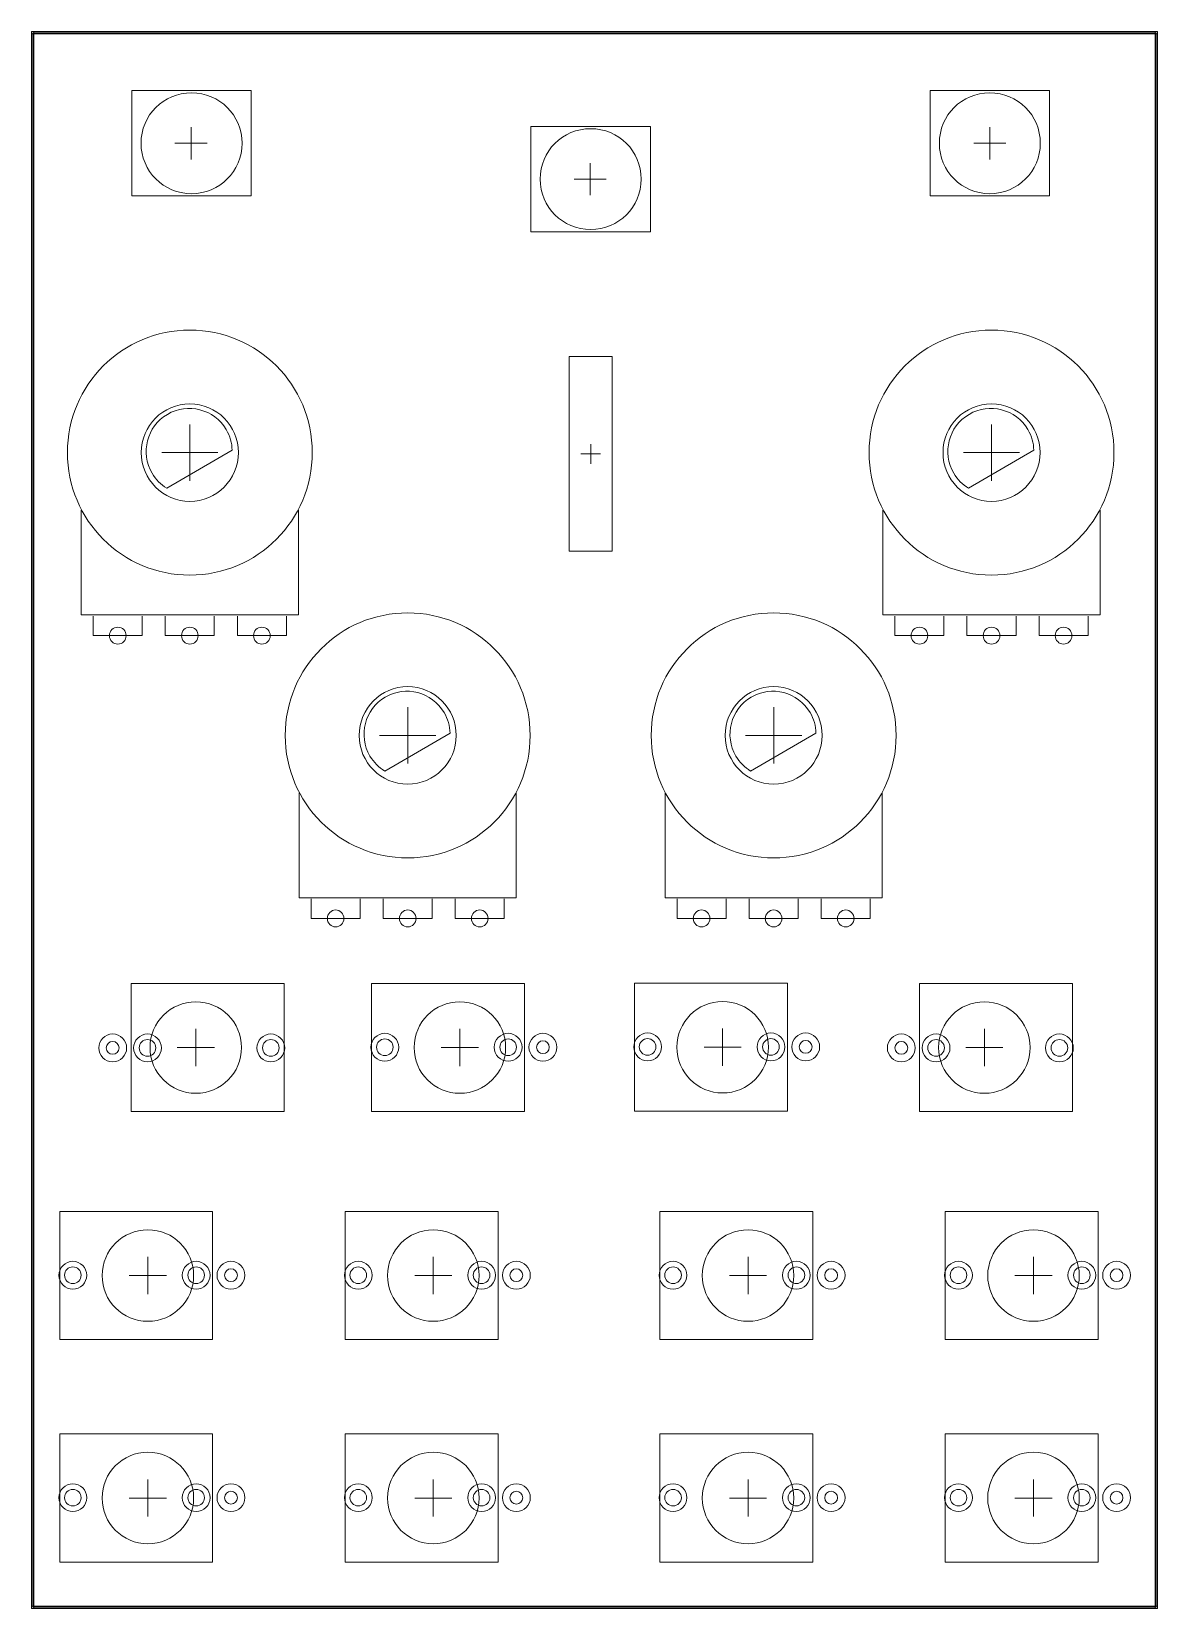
# Model space of a CAD drawing. Header units: inches. Extents: x 4.1 to 7.18, y 1.98 to 6.29.
import ezdxf

# ---------------------------------------------------------------- set-up
doc = ezdxf.new("R2010")
doc.units = ezdxf.units.IN
doc.header["$MEASUREMENT"] = 0
doc.layers.add('mount', color=7, linetype='Continuous', lineweight=0)

# ---------------------------------------------------------------- blocks, each defined once
blk = doc.blocks.new('Block_0')
at = {"layer": 'mount', "color": 7, "lineweight": 0}
blk.add_line((7.178, 6.2839), (4.108, 6.2839), dxfattribs=at)
blk.add_lwpolyline([(7.1813, 6.2805), (4.1047, 6.2805), (4.1047, 6.2872), (7.1813, 6.2872)], close=True, dxfattribs=at)
blk = doc.blocks.new('Block_1')
at = {"layer": 'mount', "color": 7, "lineweight": 0}
blk.add_line((7.178, 1.9839), (4.108, 1.9839), dxfattribs=at)
blk.add_lwpolyline([(7.1813, 1.9805), (4.1047, 1.9805), (4.1047, 1.9872), (7.1813, 1.9872)], close=True, dxfattribs=at)
blk = doc.blocks.new('Block_2')
at = {"layer": 'mount', "color": 7, "lineweight": 0}
blk.add_line((7.178, 1.9839), (7.178, 6.2839), dxfattribs=at)
blk.add_lwpolyline([(7.1813, 1.9805), (7.1747, 1.9805), (7.1747, 6.2872), (7.1813, 6.2872)], close=True, dxfattribs=at)
blk = doc.blocks.new('Block_3')
at = {"layer": 'mount', "color": 7, "lineweight": 0}
blk.add_line((4.108, 1.9839), (4.108, 6.2839), dxfattribs=at)
blk.add_lwpolyline([(4.1113, 1.9805), (4.1047, 1.9805), (4.1047, 6.2872), (4.1113, 6.2872)], close=True, dxfattribs=at)

msp = doc.modelspace()

# ---------------------------------------------------------------- linework, layer by layer
at = {"layer": 'mount', "color": 7, "lineweight": 0}
for p, q in [((4.5406, 6.0261), (4.5406, 5.9381)), ((6.7232, 6.0261), (6.7232, 5.9381)), ((4.4966, 5.9821), (4.5846, 5.9821)), ((6.6792, 5.9821), (6.7672, 5.9821)), ((5.6312, 5.9281), (5.6312, 5.8401)), ((5.5872, 5.8841), (5.6752, 5.8841)), ((4.5373, 5.0604), (4.5373, 5.214)), ((6.7278, 5.0604), (6.7278, 5.214)), ((4.4605, 5.1372), (4.6141, 5.1372)), ((5.6061, 5.1335), (5.6591, 5.1335)), ((5.6326, 5.107), (5.6326, 5.16)), ((6.651, 5.1372), (6.8046, 5.1372)), ((5.1326, 4.2881), (5.1326, 4.4417)), ((6.1326, 4.2881), (6.1326, 4.4417)), ((5.0557, 4.3649), (5.2094, 4.3649)), ((6.0557, 4.3649), (6.2094, 4.3649)), ((4.5536, 3.4616), (4.5536, 3.5632)), ((5.2751, 3.5632), (5.2751, 3.4616)), ((5.9932, 3.5641), (5.9932, 3.4625)), ((6.7083, 3.4616), (6.7083, 3.5632)), ((4.6043, 3.5124), (4.5028, 3.5124)), ((5.2243, 3.5124), (5.3258, 3.5124)), ((5.9424, 3.5133), (6.0439, 3.5133)), ((6.7591, 3.5124), (6.6576, 3.5124)), ((4.4226, 2.9405), (4.4226, 2.8389)), ((5.2026, 2.9405), (5.2026, 2.8389)), ((6.0626, 2.9405), (6.0626, 2.8389)), ((6.8426, 2.9405), (6.8426, 2.8389)), ((4.3718, 2.8897), (4.4733, 2.8897)), ((5.1518, 2.8897), (5.2533, 2.8897)), ((6.0118, 2.8897), (6.1133, 2.8897)), ((6.7918, 2.8897), (6.8933, 2.8897)), ((4.4226, 2.333), (4.4226, 2.2314)), ((5.2026, 2.333), (5.2026, 2.2314)), ((6.0626, 2.333), (6.0626, 2.2314)), ((6.8426, 2.333), (6.8426, 2.2314)), ((4.3718, 2.2822), (4.4733, 2.2822)), ((5.1518, 2.2822), (5.2533, 2.2822)), ((6.0118, 2.2822), (6.1133, 2.2822)), ((6.7918, 2.2822), (6.8933, 2.2822))]:
    msp.add_line(p, q, dxfattribs=at)
for points in [[(4.3786, 6.1261), (4.7053, 6.1261), (4.7053, 5.8382), (4.3786, 5.8382)], [(6.5599, 6.1261), (6.8865, 6.1261), (6.8865, 5.8382), (6.5599, 5.8382)], [(5.4692, 6.0281), (5.7959, 6.0281), (5.7959, 5.7402), (5.4692, 5.7402)], [(5.5735, 5.3993), (5.5735, 4.8678), (5.6916, 4.8678), (5.6916, 5.3993)], [(4.3766, 3.3374), (4.3766, 3.6874), (4.7946, 3.6874), (4.7946, 3.3374)], [(5.4521, 3.6874), (5.4521, 3.3374), (5.0341, 3.3374), (5.0341, 3.6874)], [(6.1702, 3.6883), (6.1702, 3.3383), (5.7522, 3.3383), (5.7522, 3.6883)], [(6.5313, 3.3374), (6.5313, 3.6874), (6.9493, 3.6874), (6.9493, 3.3374)], [(4.5996, 3.0647), (4.5996, 2.7147), (4.1816, 2.7147), (4.1816, 3.0647)], [(5.3796, 3.0647), (5.3796, 2.7147), (4.9616, 2.7147), (4.9616, 3.0647)], [(6.2396, 3.0647), (6.2396, 2.7147), (5.8216, 2.7147), (5.8216, 3.0647)], [(7.0196, 3.0647), (7.0196, 2.7147), (6.6016, 2.7147), (6.6016, 3.0647)], [(4.5996, 2.4572), (4.5996, 2.1072), (4.1816, 2.1072), (4.1816, 2.4572)], [(5.3796, 2.4572), (5.3796, 2.1072), (4.9616, 2.1072), (4.9616, 2.4572)], [(6.2396, 2.4572), (6.2396, 2.1072), (5.8216, 2.1072), (5.8216, 2.4572)], [(7.0196, 2.4572), (7.0196, 2.1072), (6.6016, 2.1072), (6.6016, 2.4572)]]:
    msp.add_lwpolyline(points, close=True, dxfattribs=at)
for points in [[(4.5406, 5.6578)], [(6.7312, 5.6578)], [(4.2407, 4.9803), (4.2407, 4.6941), (4.8339, 4.6941), (4.8339, 4.9803)], [(6.4313, 4.9803), (6.4313, 4.6941), (7.0244, 4.6941), (7.0244, 4.9803)], [(5.1359, 4.8855)], [(6.1359, 4.8855)], [(4.2735, 4.6905), (4.2735, 4.6377), (4.4074, 4.6377), (4.4074, 4.6905)], [(4.4703, 4.6905), (4.4703, 4.6377), (4.6042, 4.6377), (4.6042, 4.6905)], [(4.6672, 4.6905), (4.6672, 4.6377), (4.8011, 4.6377), (4.8011, 4.6905)], [(6.464, 4.6905), (6.464, 4.6377), (6.5979, 4.6377), (6.5979, 4.6905)], [(6.6608, 4.6905), (6.6608, 4.6377), (6.7948, 4.6377), (6.7948, 4.6905)], [(6.8577, 4.6905), (6.8577, 4.6377), (6.9917, 4.6377), (6.9917, 4.6905)], [(4.836, 4.208), (4.836, 3.9217), (5.4292, 3.9217), (5.4292, 4.208)], [(5.836, 4.208), (5.836, 3.9217), (6.4292, 3.9217), (6.4292, 4.208)], [(4.8688, 3.9182), (4.8688, 3.8653), (5.0027, 3.8653), (5.0027, 3.9182)], [(5.0656, 3.9182), (5.0656, 3.8653), (5.1995, 3.8653), (5.1995, 3.9182)], [(5.2624, 3.9182), (5.2624, 3.8653), (5.3964, 3.8653), (5.3964, 3.9182)], [(5.8688, 3.9182), (5.8688, 3.8653), (6.0027, 3.8653), (6.0027, 3.9182)], [(6.0656, 3.9182), (6.0656, 3.8653), (6.1995, 3.8653), (6.1995, 3.9182)], [(6.2624, 3.9182), (6.2624, 3.8653), (6.3964, 3.8653), (6.3964, 3.9182)]]:
    msp.add_lwpolyline(points, dxfattribs=at)
for centre in [(4.5536, 3.5124), (5.2751, 3.5124), (5.9932, 3.5133), (6.7083, 3.5124), (4.4226, 2.8897), (5.2026, 2.8897), (6.0626, 2.8897), (6.8426, 2.8897), (4.4226, 2.2822), (5.2026, 2.2822), (6.0626, 2.2822), (6.8426, 2.2822)]:
    msp.add_circle(centre, 0.125, dxfattribs=at)
for points, knots in [([(4.404, 5.9821), (4.404, 6.0587), (4.4653, 6.1199), (4.5419, 6.1199), (4.6186, 6.1199), (4.6799, 6.0587), (4.6799, 5.9821), (4.6799, 5.9056), (4.6186, 5.8444), (4.5419, 5.8444), (4.4653, 5.8444), (4.404, 5.9056), (4.404, 5.9821), (4.404, 5.9821), (4.404, 5.9821), (4.404, 5.9821)], [0, 0, 0, 0, 1, 1, 1, 2, 2, 2, 3, 3, 3, 4, 4, 4, 5, 5, 5, 5]), ([(6.5853, 5.9821), (6.5853, 6.0587), (6.6466, 6.1199), (6.7232, 6.1199), (6.7998, 6.1199), (6.8611, 6.0587), (6.8611, 5.9821), (6.8611, 5.9056), (6.7998, 5.8444), (6.7232, 5.8444), (6.6466, 5.8444), (6.5853, 5.9056), (6.5853, 5.9821), (6.5853, 5.9821), (6.5853, 5.9821), (6.5853, 5.9821)], [0, 0, 0, 0, 1, 1, 1, 2, 2, 2, 3, 3, 3, 4, 4, 4, 5, 5, 5, 5]), ([(5.4946, 5.8841), (5.4946, 5.9607), (5.5559, 6.0219), (5.6326, 6.0219), (5.7092, 6.0219), (5.7705, 5.9607), (5.7705, 5.8841), (5.7705, 5.8076), (5.7092, 5.7464), (5.6326, 5.7464), (5.5559, 5.7464), (5.4946, 5.8076), (5.4946, 5.8841), (5.4946, 5.8841), (5.4946, 5.8841), (5.4946, 5.8841)], [0, 0, 0, 0, 1, 1, 1, 2, 2, 2, 3, 3, 3, 4, 4, 4, 5, 5, 5, 5]), ([(4.2027, 5.1372), (4.2027, 4.9524), (4.3525, 4.8026), (4.5373, 4.8026), (4.7221, 4.8026), (4.8719, 4.9524), (4.8719, 5.1372), (4.8719, 5.3221), (4.7221, 5.4719), (4.5373, 5.4719), (4.3525, 5.4719), (4.2027, 5.3221), (4.2027, 5.1372)], [0, 0, 0, 0, 1, 1, 1, 2, 2, 2, 3, 3, 3, 4, 4, 4, 4]), ([(6.3932, 5.1372), (6.3932, 4.9524), (6.543, 4.8026), (6.7278, 4.8026), (6.9126, 4.8026), (7.0625, 4.9524), (7.0625, 5.1372), (7.0625, 5.3221), (6.9126, 5.4719), (6.7278, 5.4719), (6.543, 5.4719), (6.3932, 5.3221), (6.3932, 5.1372)], [0, 0, 0, 0, 1, 1, 1, 2, 2, 2, 3, 3, 3, 4, 4, 4, 4]), ([(4.6529, 5.1438), (4.6523, 5.163), (4.6471, 5.1823), (4.6367, 5.2), (4.6038, 5.2559), (4.5317, 5.2746), (4.4758, 5.2417), (4.4199, 5.2087), (4.4013, 5.1367), (4.4342, 5.0808), (4.4444, 5.0634), (4.4583, 5.0497), (4.4744, 5.0399), (4.4744, 5.0399), (4.6529, 5.1438), (4.6529, 5.1438)], [0, 0, 0, 0, 1, 1, 1, 2, 2, 2, 3, 3, 3, 4, 4, 4, 5, 5, 5, 5]), ([(4.6698, 5.1372), (4.6698, 5.0636), (4.6105, 5.004), (4.5373, 5.004), (4.4641, 5.004), (4.4047, 5.0636), (4.4047, 5.1372), (4.4047, 5.2108), (4.4641, 5.2704), (4.5373, 5.2704), (4.6105, 5.2704), (4.6698, 5.2108), (4.6698, 5.1372)], [0, 0, 0, 0, 1, 1, 1, 2, 2, 2, 3, 3, 3, 4, 4, 4, 4]), ([(6.8434, 5.1438), (6.8429, 5.163), (6.8377, 5.1823), (6.8272, 5.2), (6.7943, 5.2559), (6.7223, 5.2746), (6.6664, 5.2417), (6.6104, 5.2087), (6.5918, 5.1367), (6.6247, 5.0808), (6.6349, 5.0634), (6.6489, 5.0497), (6.665, 5.0399), (6.665, 5.0399), (6.8434, 5.1438), (6.8434, 5.1438)], [0, 0, 0, 0, 1, 1, 1, 2, 2, 2, 3, 3, 3, 4, 4, 4, 5, 5, 5, 5]), ([(6.8604, 5.1372), (6.8604, 5.0636), (6.801, 5.004), (6.7278, 5.004), (6.6547, 5.004), (6.5953, 5.0636), (6.5953, 5.1372), (6.5953, 5.2108), (6.6547, 5.2704), (6.7278, 5.2704), (6.801, 5.2704), (6.8604, 5.2108), (6.8604, 5.1372)], [0, 0, 0, 0, 1, 1, 1, 2, 2, 2, 3, 3, 3, 4, 4, 4, 4]), ([(4.798, 4.3649), (4.798, 4.18), (4.9477, 4.0302), (5.1326, 4.0302), (5.3174, 4.0302), (5.4672, 4.18), (5.4672, 4.3649), (5.4672, 4.5497), (5.3174, 4.6996), (5.1326, 4.6996), (4.9477, 4.6996), (4.798, 4.5497), (4.798, 4.3649)], [0, 0, 0, 0, 1, 1, 1, 2, 2, 2, 3, 3, 3, 4, 4, 4, 4]), ([(5.798, 4.3649), (5.798, 4.18), (5.9477, 4.0302), (6.1326, 4.0302), (6.3174, 4.0302), (6.4672, 4.18), (6.4672, 4.3649), (6.4672, 4.5497), (6.3174, 4.6996), (6.1326, 4.6996), (5.9477, 4.6996), (5.798, 4.5497), (5.798, 4.3649)], [0, 0, 0, 0, 1, 1, 1, 2, 2, 2, 3, 3, 3, 4, 4, 4, 4]), ([(4.3632, 4.6373), (4.3632, 4.6245), (4.353, 4.6142), (4.3404, 4.6142), (4.3279, 4.6142), (4.3177, 4.6245), (4.3177, 4.6373), (4.3177, 4.6501), (4.3279, 4.6605), (4.3404, 4.6605), (4.353, 4.6605), (4.3632, 4.6501), (4.3632, 4.6373)], [0, 0, 0, 0, 1, 1, 1, 2, 2, 2, 3, 3, 3, 4, 4, 4, 4]), ([(4.56, 4.6373), (4.56, 4.6245), (4.5498, 4.6142), (4.5373, 4.6142), (4.5248, 4.6142), (4.5146, 4.6245), (4.5146, 4.6373), (4.5146, 4.6501), (4.5248, 4.6605), (4.5373, 4.6605), (4.5498, 4.6605), (4.56, 4.6501), (4.56, 4.6373)], [0, 0, 0, 0, 1, 1, 1, 2, 2, 2, 3, 3, 3, 4, 4, 4, 4]), ([(4.7568, 4.6373), (4.7568, 4.6245), (4.7467, 4.6142), (4.7341, 4.6142), (4.7216, 4.6142), (4.7114, 4.6245), (4.7114, 4.6373), (4.7114, 4.6501), (4.7216, 4.6605), (4.7341, 4.6605), (4.7467, 4.6605), (4.7568, 4.6501), (4.7568, 4.6373)], [0, 0, 0, 0, 1, 1, 1, 2, 2, 2, 3, 3, 3, 4, 4, 4, 4]), ([(6.5537, 4.6373), (6.5537, 4.6245), (6.5435, 4.6142), (6.531, 4.6142), (6.5184, 4.6142), (6.5083, 4.6245), (6.5083, 4.6373), (6.5083, 4.6501), (6.5184, 4.6605), (6.531, 4.6605), (6.5435, 4.6605), (6.5537, 4.6501), (6.5537, 4.6373)], [0, 0, 0, 0, 1, 1, 1, 2, 2, 2, 3, 3, 3, 4, 4, 4, 4]), ([(6.7506, 4.6373), (6.7506, 4.6245), (6.7404, 4.6142), (6.7278, 4.6142), (6.7153, 4.6142), (6.7051, 4.6245), (6.7051, 4.6373), (6.7051, 4.6501), (6.7153, 4.6605), (6.7278, 4.6605), (6.7404, 4.6605), (6.7506, 4.6501), (6.7506, 4.6373)], [0, 0, 0, 0, 1, 1, 1, 2, 2, 2, 3, 3, 3, 4, 4, 4, 4]), ([(6.9474, 4.6373), (6.9474, 4.6245), (6.9372, 4.6142), (6.9247, 4.6142), (6.9121, 4.6142), (6.902, 4.6245), (6.902, 4.6373), (6.902, 4.6501), (6.9121, 4.6605), (6.9247, 4.6605), (6.9372, 4.6605), (6.9474, 4.6501), (6.9474, 4.6373)], [0, 0, 0, 0, 1, 1, 1, 2, 2, 2, 3, 3, 3, 4, 4, 4, 4]), ([(5.2482, 4.3714), (5.2476, 4.3906), (5.2424, 4.4099), (5.232, 4.4277), (5.199, 4.4836), (5.127, 4.5022), (5.0711, 4.4693), (5.0152, 4.4364), (4.9965, 4.3644), (5.0295, 4.3085), (5.0396, 4.2911), (5.0536, 4.2773), (5.0697, 4.2676), (5.0697, 4.2676), (5.2482, 4.3714), (5.2482, 4.3714)], [0, 0, 0, 0, 1, 1, 1, 2, 2, 2, 3, 3, 3, 4, 4, 4, 5, 5, 5, 5]), ([(5.2651, 4.3649), (5.2651, 4.2913), (5.2057, 4.2317), (5.1326, 4.2317), (5.0594, 4.2317), (5, 4.2913), (5, 4.3649), (5, 4.4384), (5.0594, 4.4981), (5.1326, 4.4981), (5.2057, 4.4981), (5.2651, 4.4384), (5.2651, 4.3649)], [0, 0, 0, 0, 1, 1, 1, 2, 2, 2, 3, 3, 3, 4, 4, 4, 4]), ([(6.2482, 4.3714), (6.2476, 4.3906), (6.2424, 4.4099), (6.232, 4.4277), (6.199, 4.4836), (6.127, 4.5022), (6.0711, 4.4693), (6.0152, 4.4364), (5.9965, 4.3644), (6.0295, 4.3085), (6.0396, 4.2911), (6.0536, 4.2773), (6.0697, 4.2676), (6.0697, 4.2676), (6.2482, 4.3714), (6.2482, 4.3714)], [0, 0, 0, 0, 1, 1, 1, 2, 2, 2, 3, 3, 3, 4, 4, 4, 5, 5, 5, 5]), ([(6.2651, 4.3649), (6.2651, 4.2913), (6.2057, 4.2317), (6.1326, 4.2317), (6.0594, 4.2317), (6, 4.2913), (6, 4.3649), (6, 4.4384), (6.0594, 4.4981), (6.1326, 4.4981), (6.2057, 4.4981), (6.2651, 4.4384), (6.2651, 4.3649)], [0, 0, 0, 0, 1, 1, 1, 2, 2, 2, 3, 3, 3, 4, 4, 4, 4]), ([(4.9584, 3.865), (4.9584, 3.8522), (4.9483, 3.8418), (4.9357, 3.8418), (4.9232, 3.8418), (4.913, 3.8522), (4.913, 3.865), (4.913, 3.8778), (4.9232, 3.8882), (4.9357, 3.8882), (4.9483, 3.8882), (4.9584, 3.8778), (4.9584, 3.865)], [0, 0, 0, 0, 1, 1, 1, 2, 2, 2, 3, 3, 3, 4, 4, 4, 4]), ([(5.1553, 3.865), (5.1553, 3.8522), (5.1451, 3.8418), (5.1326, 3.8418), (5.12, 3.8418), (5.1098, 3.8522), (5.1098, 3.865), (5.1098, 3.8778), (5.12, 3.8882), (5.1326, 3.8882), (5.1451, 3.8882), (5.1553, 3.8778), (5.1553, 3.865)], [0, 0, 0, 0, 1, 1, 1, 2, 2, 2, 3, 3, 3, 4, 4, 4, 4]), ([(5.3521, 3.865), (5.3521, 3.8522), (5.3419, 3.8418), (5.3294, 3.8418), (5.3168, 3.8418), (5.3067, 3.8522), (5.3067, 3.865), (5.3067, 3.8778), (5.3168, 3.8882), (5.3294, 3.8882), (5.3419, 3.8882), (5.3521, 3.8778), (5.3521, 3.865)], [0, 0, 0, 0, 1, 1, 1, 2, 2, 2, 3, 3, 3, 4, 4, 4, 4]), ([(5.9584, 3.865), (5.9584, 3.8522), (5.9483, 3.8418), (5.9357, 3.8418), (5.9232, 3.8418), (5.913, 3.8522), (5.913, 3.865), (5.913, 3.8778), (5.9232, 3.8882), (5.9357, 3.8882), (5.9483, 3.8882), (5.9584, 3.8778), (5.9584, 3.865)], [0, 0, 0, 0, 1, 1, 1, 2, 2, 2, 3, 3, 3, 4, 4, 4, 4]), ([(6.1553, 3.865), (6.1553, 3.8522), (6.1451, 3.8418), (6.1326, 3.8418), (6.12, 3.8418), (6.1098, 3.8522), (6.1098, 3.865), (6.1098, 3.8778), (6.12, 3.8882), (6.1326, 3.8882), (6.1451, 3.8882), (6.1553, 3.8778), (6.1553, 3.865)], [0, 0, 0, 0, 1, 1, 1, 2, 2, 2, 3, 3, 3, 4, 4, 4, 4]), ([(6.3521, 3.865), (6.3521, 3.8522), (6.3419, 3.8418), (6.3294, 3.8418), (6.3168, 3.8418), (6.3067, 3.8522), (6.3067, 3.865), (6.3067, 3.8778), (6.3168, 3.8882), (6.3294, 3.8882), (6.3419, 3.8882), (6.3521, 3.8778), (6.3521, 3.865)], [0, 0, 0, 0, 1, 1, 1, 2, 2, 2, 3, 3, 3, 4, 4, 4, 4]), ([(4.3266, 3.5495), (4.3056, 3.5495), (4.2886, 3.5325), (4.2886, 3.5115), (4.2886, 3.4905), (4.3056, 3.4735), (4.3266, 3.4735), (4.3475, 3.4735), (4.3646, 3.4905), (4.3646, 3.5115), (4.3646, 3.5325), (4.3475, 3.5495), (4.3266, 3.5495), (4.3266, 3.5495), (4.3266, 3.5495), (4.3266, 3.5495)], [0, 0, 0, 0, 1, 1, 1, 2, 2, 2, 3, 3, 3, 4, 4, 4, 5, 5, 5, 5]), ([(4.4216, 3.5495), (4.4006, 3.5495), (4.3836, 3.5325), (4.3836, 3.5115), (4.3836, 3.4905), (4.4006, 3.4735), (4.4216, 3.4735), (4.4425, 3.4735), (4.4596, 3.4905), (4.4596, 3.5115), (4.4596, 3.5325), (4.4425, 3.5495), (4.4216, 3.5495), (4.4216, 3.5495), (4.4216, 3.5495), (4.4216, 3.5495)], [0, 0, 0, 0, 1, 1, 1, 2, 2, 2, 3, 3, 3, 4, 4, 4, 5, 5, 5, 5]), ([(4.4216, 3.5342), (4.4341, 3.5342), (4.4443, 3.524), (4.4443, 3.5115), (4.4443, 3.499), (4.4341, 3.4888), (4.4216, 3.4888), (4.409, 3.4888), (4.3989, 3.499), (4.3989, 3.5115), (4.3989, 3.524), (4.409, 3.5342), (4.4216, 3.5342)], [0, 0, 0, 0, 1, 1, 1, 2, 2, 2, 3, 3, 3, 4, 4, 4, 4]), ([(4.7586, 3.5495), (4.7376, 3.5495), (4.7206, 3.5325), (4.7206, 3.5115), (4.7206, 3.4905), (4.7376, 3.4735), (4.7586, 3.4735), (4.7795, 3.4735), (4.7966, 3.4905), (4.7966, 3.5115), (4.7966, 3.5325), (4.7795, 3.5495), (4.7586, 3.5495), (4.7586, 3.5495), (4.7586, 3.5495), (4.7586, 3.5495)], [0, 0, 0, 0, 1, 1, 1, 2, 2, 2, 3, 3, 3, 4, 4, 4, 5, 5, 5, 5]), ([(4.7586, 3.5342), (4.7711, 3.5342), (4.7813, 3.524), (4.7813, 3.5115), (4.7813, 3.499), (4.7711, 3.4888), (4.7586, 3.4888), (4.746, 3.4888), (4.7359, 3.499), (4.7359, 3.5115), (4.7359, 3.524), (4.746, 3.5342), (4.7586, 3.5342)], [0, 0, 0, 0, 1, 1, 1, 2, 2, 2, 3, 3, 3, 4, 4, 4, 4]), ([(5.0701, 3.4753), (5.091, 3.4753), (5.1081, 3.4923), (5.1081, 3.5133), (5.1081, 3.5343), (5.091, 3.5513), (5.0701, 3.5513), (5.0491, 3.5513), (5.0321, 3.5343), (5.0321, 3.5133), (5.0321, 3.4923), (5.0491, 3.4753), (5.0701, 3.4753), (5.0701, 3.4753), (5.0701, 3.4753), (5.0701, 3.4753)], [0, 0, 0, 0, 1, 1, 1, 2, 2, 2, 3, 3, 3, 4, 4, 4, 5, 5, 5, 5]), ([(5.0701, 3.4906), (5.0575, 3.4906), (5.0474, 3.5008), (5.0474, 3.5133), (5.0474, 3.5258), (5.0575, 3.536), (5.0701, 3.536), (5.0826, 3.536), (5.0928, 3.5258), (5.0928, 3.5133), (5.0928, 3.5008), (5.0826, 3.4906), (5.0701, 3.4906)], [0, 0, 0, 0, 1, 1, 1, 2, 2, 2, 3, 3, 3, 4, 4, 4, 4]), ([(5.4071, 3.4753), (5.428, 3.4753), (5.4451, 3.4923), (5.4451, 3.5133), (5.4451, 3.5343), (5.428, 3.5513), (5.4071, 3.5513), (5.3861, 3.5513), (5.369, 3.5343), (5.369, 3.5133), (5.369, 3.4923), (5.3861, 3.4753), (5.4071, 3.4753), (5.4071, 3.4753), (5.4071, 3.4753), (5.4071, 3.4753)], [0, 0, 0, 0, 1, 1, 1, 2, 2, 2, 3, 3, 3, 4, 4, 4, 5, 5, 5, 5]), ([(5.4071, 3.4906), (5.3945, 3.4906), (5.3844, 3.5008), (5.3844, 3.5133), (5.3844, 3.5258), (5.3945, 3.536), (5.4071, 3.536), (5.4196, 3.536), (5.4297, 3.5258), (5.4297, 3.5133), (5.4297, 3.5008), (5.4196, 3.4906), (5.4071, 3.4906)], [0, 0, 0, 0, 1, 1, 1, 2, 2, 2, 3, 3, 3, 4, 4, 4, 4]), ([(5.5021, 3.4753), (5.523, 3.4753), (5.5401, 3.4923), (5.5401, 3.5133), (5.5401, 3.5343), (5.523, 3.5513), (5.5021, 3.5513), (5.4811, 3.5513), (5.464, 3.5343), (5.464, 3.5133), (5.464, 3.4923), (5.4811, 3.4753), (5.5021, 3.4753), (5.5021, 3.4753), (5.5021, 3.4753), (5.5021, 3.4753)], [0, 0, 0, 0, 1, 1, 1, 2, 2, 2, 3, 3, 3, 4, 4, 4, 5, 5, 5, 5]), ([(5.7882, 3.4762), (5.8091, 3.4762), (5.8262, 3.4933), (5.8262, 3.5142), (5.8262, 3.5352), (5.8091, 3.5522), (5.7882, 3.5522), (5.7672, 3.5522), (5.7502, 3.5352), (5.7502, 3.5142), (5.7502, 3.4933), (5.7672, 3.4762), (5.7882, 3.4762), (5.7882, 3.4762), (5.7882, 3.4762), (5.7882, 3.4762)], [0, 0, 0, 0, 1, 1, 1, 2, 2, 2, 3, 3, 3, 4, 4, 4, 5, 5, 5, 5]), ([(5.7882, 3.4915), (5.7756, 3.4915), (5.7655, 3.5017), (5.7655, 3.5142), (5.7655, 3.5267), (5.7756, 3.5369), (5.7882, 3.5369), (5.8007, 3.5369), (5.8109, 3.5267), (5.8109, 3.5142), (5.8109, 3.5017), (5.8007, 3.4915), (5.7882, 3.4915)], [0, 0, 0, 0, 1, 1, 1, 2, 2, 2, 3, 3, 3, 4, 4, 4, 4]), ([(6.1252, 3.4762), (6.1461, 3.4762), (6.1632, 3.4933), (6.1632, 3.5142), (6.1632, 3.5352), (6.1461, 3.5522), (6.1252, 3.5522), (6.1042, 3.5522), (6.0872, 3.5352), (6.0872, 3.5142), (6.0872, 3.4933), (6.1042, 3.4762), (6.1252, 3.4762), (6.1252, 3.4762), (6.1252, 3.4762), (6.1252, 3.4762)], [0, 0, 0, 0, 1, 1, 1, 2, 2, 2, 3, 3, 3, 4, 4, 4, 5, 5, 5, 5]), ([(6.1252, 3.4915), (6.1126, 3.4915), (6.1025, 3.5017), (6.1025, 3.5142), (6.1025, 3.5267), (6.1126, 3.5369), (6.1252, 3.5369), (6.1377, 3.5369), (6.1479, 3.5267), (6.1479, 3.5142), (6.1479, 3.5017), (6.1377, 3.4915), (6.1252, 3.4915)], [0, 0, 0, 0, 1, 1, 1, 2, 2, 2, 3, 3, 3, 4, 4, 4, 4]), ([(6.2202, 3.4762), (6.2411, 3.4762), (6.2582, 3.4933), (6.2582, 3.5142), (6.2582, 3.5352), (6.2411, 3.5522), (6.2202, 3.5522), (6.1992, 3.5522), (6.1822, 3.5352), (6.1822, 3.5142), (6.1822, 3.4933), (6.1992, 3.4762), (6.2202, 3.4762), (6.2202, 3.4762), (6.2202, 3.4762), (6.2202, 3.4762)], [0, 0, 0, 0, 1, 1, 1, 2, 2, 2, 3, 3, 3, 4, 4, 4, 5, 5, 5, 5]), ([(6.2202, 3.4967), (6.2105, 3.4967), (6.2027, 3.5045), (6.2027, 3.5142), (6.2027, 3.5239), (6.2105, 3.5317), (6.2202, 3.5317), (6.2298, 3.5317), (6.2377, 3.5239), (6.2377, 3.5142), (6.2377, 3.5045), (6.2298, 3.4967), (6.2202, 3.4967)], [0, 0, 0, 0, 1, 1, 1, 2, 2, 2, 3, 3, 3, 4, 4, 4, 4]), ([(6.4813, 3.5495), (6.4604, 3.5495), (6.4433, 3.5325), (6.4433, 3.5115), (6.4433, 3.4905), (6.4604, 3.4735), (6.4813, 3.4735), (6.5023, 3.4735), (6.5193, 3.4905), (6.5193, 3.5115), (6.5193, 3.5325), (6.5023, 3.5495), (6.4813, 3.5495), (6.4813, 3.5495), (6.4813, 3.5495), (6.4813, 3.5495)], [0, 0, 0, 0, 1, 1, 1, 2, 2, 2, 3, 3, 3, 4, 4, 4, 5, 5, 5, 5]), ([(6.5763, 3.5495), (6.5554, 3.5495), (6.5383, 3.5325), (6.5383, 3.5115), (6.5383, 3.4905), (6.5554, 3.4735), (6.5763, 3.4735), (6.5973, 3.4735), (6.6143, 3.4905), (6.6143, 3.5115), (6.6143, 3.5325), (6.5973, 3.5495), (6.5763, 3.5495), (6.5763, 3.5495), (6.5763, 3.5495), (6.5763, 3.5495)], [0, 0, 0, 0, 1, 1, 1, 2, 2, 2, 3, 3, 3, 4, 4, 4, 5, 5, 5, 5]), ([(6.5763, 3.5342), (6.5889, 3.5342), (6.599, 3.524), (6.599, 3.5115), (6.599, 3.499), (6.5889, 3.4888), (6.5763, 3.4888), (6.5638, 3.4888), (6.5536, 3.499), (6.5536, 3.5115), (6.5536, 3.524), (6.5638, 3.5342), (6.5763, 3.5342)], [0, 0, 0, 0, 1, 1, 1, 2, 2, 2, 3, 3, 3, 4, 4, 4, 4]), ([(6.9133, 3.5495), (6.8924, 3.5495), (6.8753, 3.5325), (6.8753, 3.5115), (6.8753, 3.4905), (6.8924, 3.4735), (6.9133, 3.4735), (6.9343, 3.4735), (6.9513, 3.4905), (6.9513, 3.5115), (6.9513, 3.5325), (6.9343, 3.5495), (6.9133, 3.5495), (6.9133, 3.5495), (6.9133, 3.5495), (6.9133, 3.5495)], [0, 0, 0, 0, 1, 1, 1, 2, 2, 2, 3, 3, 3, 4, 4, 4, 5, 5, 5, 5]), ([(6.9133, 3.5342), (6.9258, 3.5342), (6.936, 3.524), (6.936, 3.5115), (6.936, 3.499), (6.9258, 3.4888), (6.9133, 3.4888), (6.9008, 3.4888), (6.8906, 3.499), (6.8906, 3.5115), (6.8906, 3.524), (6.9008, 3.5342), (6.9133, 3.5342)], [0, 0, 0, 0, 1, 1, 1, 2, 2, 2, 3, 3, 3, 4, 4, 4, 4]), ([(4.3266, 3.529), (4.3362, 3.529), (4.3441, 3.5212), (4.3441, 3.5115), (4.3441, 3.5018), (4.3362, 3.494), (4.3266, 3.494), (4.3169, 3.494), (4.3091, 3.5018), (4.3091, 3.5115), (4.3091, 3.5212), (4.3169, 3.529), (4.3266, 3.529)], [0, 0, 0, 0, 1, 1, 1, 2, 2, 2, 3, 3, 3, 4, 4, 4, 4]), ([(5.5021, 3.4958), (5.4924, 3.4958), (5.4846, 3.5036), (5.4846, 3.5133), (5.4846, 3.523), (5.4924, 3.5308), (5.5021, 3.5308), (5.5117, 3.5308), (5.5195, 3.523), (5.5195, 3.5133), (5.5195, 3.5036), (5.5117, 3.4958), (5.5021, 3.4958)], [0, 0, 0, 0, 1, 1, 1, 2, 2, 2, 3, 3, 3, 4, 4, 4, 4]), ([(6.4813, 3.529), (6.491, 3.529), (6.4988, 3.5212), (6.4988, 3.5115), (6.4988, 3.5018), (6.491, 3.494), (6.4813, 3.494), (6.4716, 3.494), (6.4638, 3.5018), (6.4638, 3.5115), (6.4638, 3.5212), (6.4716, 3.529), (6.4813, 3.529)], [0, 0, 0, 0, 1, 1, 1, 2, 2, 2, 3, 3, 3, 4, 4, 4, 4]), ([(4.2176, 2.8526), (4.2385, 2.8526), (4.2556, 2.8697), (4.2556, 2.8906), (4.2556, 2.9116), (4.2385, 2.9286), (4.2176, 2.9286), (4.1966, 2.9286), (4.1796, 2.9116), (4.1796, 2.8906), (4.1796, 2.8697), (4.1966, 2.8526), (4.2176, 2.8526), (4.2176, 2.8526), (4.2176, 2.8526), (4.2176, 2.8526)], [0, 0, 0, 0, 1, 1, 1, 2, 2, 2, 3, 3, 3, 4, 4, 4, 5, 5, 5, 5]), ([(4.5546, 2.8526), (4.5755, 2.8526), (4.5926, 2.8697), (4.5926, 2.8906), (4.5926, 2.9116), (4.5755, 2.9286), (4.5546, 2.9286), (4.5336, 2.9286), (4.5166, 2.9116), (4.5166, 2.8906), (4.5166, 2.8697), (4.5336, 2.8526), (4.5546, 2.8526), (4.5546, 2.8526), (4.5546, 2.8526), (4.5546, 2.8526)], [0, 0, 0, 0, 1, 1, 1, 2, 2, 2, 3, 3, 3, 4, 4, 4, 5, 5, 5, 5]), ([(4.6496, 2.8526), (4.6705, 2.8526), (4.6876, 2.8697), (4.6876, 2.8906), (4.6876, 2.9116), (4.6705, 2.9286), (4.6496, 2.9286), (4.6286, 2.9286), (4.6116, 2.9116), (4.6116, 2.8906), (4.6116, 2.8697), (4.6286, 2.8526), (4.6496, 2.8526), (4.6496, 2.8526), (4.6496, 2.8526), (4.6496, 2.8526)], [0, 0, 0, 0, 1, 1, 1, 2, 2, 2, 3, 3, 3, 4, 4, 4, 5, 5, 5, 5]), ([(4.9976, 2.8526), (5.0185, 2.8526), (5.0356, 2.8697), (5.0356, 2.8906), (5.0356, 2.9116), (5.0185, 2.9286), (4.9976, 2.9286), (4.9766, 2.9286), (4.9596, 2.9116), (4.9596, 2.8906), (4.9596, 2.8697), (4.9766, 2.8526), (4.9976, 2.8526), (4.9976, 2.8526), (4.9976, 2.8526), (4.9976, 2.8526)], [0, 0, 0, 0, 1, 1, 1, 2, 2, 2, 3, 3, 3, 4, 4, 4, 5, 5, 5, 5]), ([(5.3346, 2.8526), (5.3555, 2.8526), (5.3726, 2.8697), (5.3726, 2.8906), (5.3726, 2.9116), (5.3555, 2.9286), (5.3346, 2.9286), (5.3136, 2.9286), (5.2966, 2.9116), (5.2966, 2.8906), (5.2966, 2.8697), (5.3136, 2.8526), (5.3346, 2.8526), (5.3346, 2.8526), (5.3346, 2.8526), (5.3346, 2.8526)], [0, 0, 0, 0, 1, 1, 1, 2, 2, 2, 3, 3, 3, 4, 4, 4, 5, 5, 5, 5]), ([(5.4296, 2.8526), (5.4505, 2.8526), (5.4676, 2.8697), (5.4676, 2.8906), (5.4676, 2.9116), (5.4505, 2.9286), (5.4296, 2.9286), (5.4086, 2.9286), (5.3916, 2.9116), (5.3916, 2.8906), (5.3916, 2.8697), (5.4086, 2.8526), (5.4296, 2.8526), (5.4296, 2.8526), (5.4296, 2.8526), (5.4296, 2.8526)], [0, 0, 0, 0, 1, 1, 1, 2, 2, 2, 3, 3, 3, 4, 4, 4, 5, 5, 5, 5]), ([(5.8576, 2.8526), (5.8785, 2.8526), (5.8956, 2.8697), (5.8956, 2.8906), (5.8956, 2.9116), (5.8785, 2.9286), (5.8576, 2.9286), (5.8366, 2.9286), (5.8196, 2.9116), (5.8196, 2.8906), (5.8196, 2.8697), (5.8366, 2.8526), (5.8576, 2.8526), (5.8576, 2.8526), (5.8576, 2.8526), (5.8576, 2.8526)], [0, 0, 0, 0, 1, 1, 1, 2, 2, 2, 3, 3, 3, 4, 4, 4, 5, 5, 5, 5]), ([(6.1946, 2.8526), (6.2155, 2.8526), (6.2326, 2.8697), (6.2326, 2.8906), (6.2326, 2.9116), (6.2155, 2.9286), (6.1946, 2.9286), (6.1736, 2.9286), (6.1566, 2.9116), (6.1566, 2.8906), (6.1566, 2.8697), (6.1736, 2.8526), (6.1946, 2.8526), (6.1946, 2.8526), (6.1946, 2.8526), (6.1946, 2.8526)], [0, 0, 0, 0, 1, 1, 1, 2, 2, 2, 3, 3, 3, 4, 4, 4, 5, 5, 5, 5]), ([(6.2896, 2.8526), (6.3105, 2.8526), (6.3276, 2.8697), (6.3276, 2.8906), (6.3276, 2.9116), (6.3105, 2.9286), (6.2896, 2.9286), (6.2686, 2.9286), (6.2516, 2.9116), (6.2516, 2.8906), (6.2516, 2.8697), (6.2686, 2.8526), (6.2896, 2.8526), (6.2896, 2.8526), (6.2896, 2.8526), (6.2896, 2.8526)], [0, 0, 0, 0, 1, 1, 1, 2, 2, 2, 3, 3, 3, 4, 4, 4, 5, 5, 5, 5]), ([(6.6376, 2.8526), (6.6585, 2.8526), (6.6756, 2.8697), (6.6756, 2.8906), (6.6756, 2.9116), (6.6585, 2.9286), (6.6376, 2.9286), (6.6166, 2.9286), (6.5996, 2.9116), (6.5996, 2.8906), (6.5996, 2.8697), (6.6166, 2.8526), (6.6376, 2.8526), (6.6376, 2.8526), (6.6376, 2.8526), (6.6376, 2.8526)], [0, 0, 0, 0, 1, 1, 1, 2, 2, 2, 3, 3, 3, 4, 4, 4, 5, 5, 5, 5]), ([(6.9746, 2.8526), (6.9955, 2.8526), (7.0126, 2.8697), (7.0126, 2.8906), (7.0126, 2.9116), (6.9955, 2.9286), (6.9746, 2.9286), (6.9536, 2.9286), (6.9366, 2.9116), (6.9366, 2.8906), (6.9366, 2.8697), (6.9536, 2.8526), (6.9746, 2.8526), (6.9746, 2.8526), (6.9746, 2.8526), (6.9746, 2.8526)], [0, 0, 0, 0, 1, 1, 1, 2, 2, 2, 3, 3, 3, 4, 4, 4, 5, 5, 5, 5]), ([(7.0696, 2.8526), (7.0905, 2.8526), (7.1076, 2.8697), (7.1076, 2.8906), (7.1076, 2.9116), (7.0905, 2.9286), (7.0696, 2.9286), (7.0486, 2.9286), (7.0316, 2.9116), (7.0316, 2.8906), (7.0316, 2.8697), (7.0486, 2.8526), (7.0696, 2.8526), (7.0696, 2.8526), (7.0696, 2.8526), (7.0696, 2.8526)], [0, 0, 0, 0, 1, 1, 1, 2, 2, 2, 3, 3, 3, 4, 4, 4, 5, 5, 5, 5]), ([(4.2176, 2.8679), (4.205, 2.8679), (4.1949, 2.8781), (4.1949, 2.8906), (4.1949, 2.9032), (4.205, 2.9133), (4.2176, 2.9133), (4.2301, 2.9133), (4.2403, 2.9032), (4.2403, 2.8906), (4.2403, 2.8781), (4.2301, 2.8679), (4.2176, 2.8679)], [0, 0, 0, 0, 1, 1, 1, 2, 2, 2, 3, 3, 3, 4, 4, 4, 4]), ([(4.5546, 2.8679), (4.542, 2.8679), (4.5319, 2.8781), (4.5319, 2.8906), (4.5319, 2.9032), (4.542, 2.9133), (4.5546, 2.9133), (4.5671, 2.9133), (4.5773, 2.9032), (4.5773, 2.8906), (4.5773, 2.8781), (4.5671, 2.8679), (4.5546, 2.8679)], [0, 0, 0, 0, 1, 1, 1, 2, 2, 2, 3, 3, 3, 4, 4, 4, 4]), ([(4.6496, 2.8731), (4.6399, 2.8731), (4.6321, 2.881), (4.6321, 2.8906), (4.6321, 2.9003), (4.6399, 2.9081), (4.6496, 2.9081), (4.6592, 2.9081), (4.6671, 2.9003), (4.6671, 2.8906), (4.6671, 2.881), (4.6592, 2.8731), (4.6496, 2.8731)], [0, 0, 0, 0, 1, 1, 1, 2, 2, 2, 3, 3, 3, 4, 4, 4, 4]), ([(4.9976, 2.8679), (4.985, 2.8679), (4.9749, 2.8781), (4.9749, 2.8906), (4.9749, 2.9032), (4.985, 2.9133), (4.9976, 2.9133), (5.0101, 2.9133), (5.0203, 2.9032), (5.0203, 2.8906), (5.0203, 2.8781), (5.0101, 2.8679), (4.9976, 2.8679)], [0, 0, 0, 0, 1, 1, 1, 2, 2, 2, 3, 3, 3, 4, 4, 4, 4]), ([(5.3346, 2.8679), (5.322, 2.8679), (5.3119, 2.8781), (5.3119, 2.8906), (5.3119, 2.9032), (5.322, 2.9133), (5.3346, 2.9133), (5.3471, 2.9133), (5.3573, 2.9032), (5.3573, 2.8906), (5.3573, 2.8781), (5.3471, 2.8679), (5.3346, 2.8679)], [0, 0, 0, 0, 1, 1, 1, 2, 2, 2, 3, 3, 3, 4, 4, 4, 4]), ([(5.4296, 2.8731), (5.4199, 2.8731), (5.4121, 2.881), (5.4121, 2.8906), (5.4121, 2.9003), (5.4199, 2.9081), (5.4296, 2.9081), (5.4392, 2.9081), (5.4471, 2.9003), (5.4471, 2.8906), (5.4471, 2.881), (5.4392, 2.8731), (5.4296, 2.8731)], [0, 0, 0, 0, 1, 1, 1, 2, 2, 2, 3, 3, 3, 4, 4, 4, 4]), ([(5.8576, 2.8679), (5.845, 2.8679), (5.8349, 2.8781), (5.8349, 2.8906), (5.8349, 2.9032), (5.845, 2.9133), (5.8576, 2.9133), (5.8701, 2.9133), (5.8803, 2.9032), (5.8803, 2.8906), (5.8803, 2.8781), (5.8701, 2.8679), (5.8576, 2.8679)], [0, 0, 0, 0, 1, 1, 1, 2, 2, 2, 3, 3, 3, 4, 4, 4, 4]), ([(6.1946, 2.8679), (6.182, 2.8679), (6.1719, 2.8781), (6.1719, 2.8906), (6.1719, 2.9032), (6.182, 2.9133), (6.1946, 2.9133), (6.2071, 2.9133), (6.2173, 2.9032), (6.2173, 2.8906), (6.2173, 2.8781), (6.2071, 2.8679), (6.1946, 2.8679)], [0, 0, 0, 0, 1, 1, 1, 2, 2, 2, 3, 3, 3, 4, 4, 4, 4]), ([(6.2896, 2.8731), (6.2799, 2.8731), (6.2721, 2.881), (6.2721, 2.8906), (6.2721, 2.9003), (6.2799, 2.9081), (6.2896, 2.9081), (6.2992, 2.9081), (6.3071, 2.9003), (6.3071, 2.8906), (6.3071, 2.881), (6.2992, 2.8731), (6.2896, 2.8731)], [0, 0, 0, 0, 1, 1, 1, 2, 2, 2, 3, 3, 3, 4, 4, 4, 4]), ([(6.6376, 2.8679), (6.625, 2.8679), (6.6149, 2.8781), (6.6149, 2.8906), (6.6149, 2.9032), (6.625, 2.9133), (6.6376, 2.9133), (6.6501, 2.9133), (6.6603, 2.9032), (6.6603, 2.8906), (6.6603, 2.8781), (6.6501, 2.8679), (6.6376, 2.8679)], [0, 0, 0, 0, 1, 1, 1, 2, 2, 2, 3, 3, 3, 4, 4, 4, 4]), ([(6.9746, 2.8679), (6.962, 2.8679), (6.9519, 2.8781), (6.9519, 2.8906), (6.9519, 2.9032), (6.962, 2.9133), (6.9746, 2.9133), (6.9871, 2.9133), (6.9973, 2.9032), (6.9973, 2.8906), (6.9973, 2.8781), (6.9871, 2.8679), (6.9746, 2.8679)], [0, 0, 0, 0, 1, 1, 1, 2, 2, 2, 3, 3, 3, 4, 4, 4, 4]), ([(7.0696, 2.8731), (7.0599, 2.8731), (7.0521, 2.881), (7.0521, 2.8906), (7.0521, 2.9003), (7.0599, 2.9081), (7.0696, 2.9081), (7.0792, 2.9081), (7.0871, 2.9003), (7.0871, 2.8906), (7.0871, 2.881), (7.0792, 2.8731), (7.0696, 2.8731)], [0, 0, 0, 0, 1, 1, 1, 2, 2, 2, 3, 3, 3, 4, 4, 4, 4]), ([(4.2176, 2.2451), (4.2385, 2.2451), (4.2556, 2.2621), (4.2556, 2.2831), (4.2556, 2.304), (4.2385, 2.3211), (4.2176, 2.3211), (4.1966, 2.3211), (4.1796, 2.304), (4.1796, 2.2831), (4.1796, 2.2621), (4.1966, 2.2451), (4.2176, 2.2451), (4.2176, 2.2451), (4.2176, 2.2451), (4.2176, 2.2451)], [0, 0, 0, 0, 1, 1, 1, 2, 2, 2, 3, 3, 3, 4, 4, 4, 5, 5, 5, 5]), ([(4.2176, 2.2604), (4.205, 2.2604), (4.1949, 2.2706), (4.1949, 2.2831), (4.1949, 2.2956), (4.205, 2.3058), (4.2176, 2.3058), (4.2301, 2.3058), (4.2403, 2.2956), (4.2403, 2.2831), (4.2403, 2.2706), (4.2301, 2.2604), (4.2176, 2.2604)], [0, 0, 0, 0, 1, 1, 1, 2, 2, 2, 3, 3, 3, 4, 4, 4, 4]), ([(4.5546, 2.2451), (4.5755, 2.2451), (4.5926, 2.2621), (4.5926, 2.2831), (4.5926, 2.304), (4.5755, 2.3211), (4.5546, 2.3211), (4.5336, 2.3211), (4.5166, 2.304), (4.5166, 2.2831), (4.5166, 2.2621), (4.5336, 2.2451), (4.5546, 2.2451), (4.5546, 2.2451), (4.5546, 2.2451), (4.5546, 2.2451)], [0, 0, 0, 0, 1, 1, 1, 2, 2, 2, 3, 3, 3, 4, 4, 4, 5, 5, 5, 5]), ([(4.5546, 2.2604), (4.542, 2.2604), (4.5319, 2.2706), (4.5319, 2.2831), (4.5319, 2.2956), (4.542, 2.3058), (4.5546, 2.3058), (4.5671, 2.3058), (4.5773, 2.2956), (4.5773, 2.2831), (4.5773, 2.2706), (4.5671, 2.2604), (4.5546, 2.2604)], [0, 0, 0, 0, 1, 1, 1, 2, 2, 2, 3, 3, 3, 4, 4, 4, 4]), ([(4.6496, 2.2451), (4.6705, 2.2451), (4.6876, 2.2621), (4.6876, 2.2831), (4.6876, 2.304), (4.6705, 2.3211), (4.6496, 2.3211), (4.6286, 2.3211), (4.6116, 2.304), (4.6116, 2.2831), (4.6116, 2.2621), (4.6286, 2.2451), (4.6496, 2.2451), (4.6496, 2.2451), (4.6496, 2.2451), (4.6496, 2.2451)], [0, 0, 0, 0, 1, 1, 1, 2, 2, 2, 3, 3, 3, 4, 4, 4, 5, 5, 5, 5]), ([(4.6496, 2.2656), (4.6399, 2.2656), (4.6321, 2.2734), (4.6321, 2.2831), (4.6321, 2.2928), (4.6399, 2.3006), (4.6496, 2.3006), (4.6592, 2.3006), (4.6671, 2.2928), (4.6671, 2.2831), (4.6671, 2.2734), (4.6592, 2.2656), (4.6496, 2.2656)], [0, 0, 0, 0, 1, 1, 1, 2, 2, 2, 3, 3, 3, 4, 4, 4, 4]), ([(4.9976, 2.2451), (5.0185, 2.2451), (5.0356, 2.2621), (5.0356, 2.2831), (5.0356, 2.304), (5.0185, 2.3211), (4.9976, 2.3211), (4.9766, 2.3211), (4.9596, 2.304), (4.9596, 2.2831), (4.9596, 2.2621), (4.9766, 2.2451), (4.9976, 2.2451), (4.9976, 2.2451), (4.9976, 2.2451), (4.9976, 2.2451)], [0, 0, 0, 0, 1, 1, 1, 2, 2, 2, 3, 3, 3, 4, 4, 4, 5, 5, 5, 5]), ([(4.9976, 2.2604), (4.985, 2.2604), (4.9749, 2.2706), (4.9749, 2.2831), (4.9749, 2.2956), (4.985, 2.3058), (4.9976, 2.3058), (5.0101, 2.3058), (5.0203, 2.2956), (5.0203, 2.2831), (5.0203, 2.2706), (5.0101, 2.2604), (4.9976, 2.2604)], [0, 0, 0, 0, 1, 1, 1, 2, 2, 2, 3, 3, 3, 4, 4, 4, 4]), ([(5.3346, 2.2451), (5.3555, 2.2451), (5.3726, 2.2621), (5.3726, 2.2831), (5.3726, 2.304), (5.3555, 2.3211), (5.3346, 2.3211), (5.3136, 2.3211), (5.2966, 2.304), (5.2966, 2.2831), (5.2966, 2.2621), (5.3136, 2.2451), (5.3346, 2.2451), (5.3346, 2.2451), (5.3346, 2.2451), (5.3346, 2.2451)], [0, 0, 0, 0, 1, 1, 1, 2, 2, 2, 3, 3, 3, 4, 4, 4, 5, 5, 5, 5]), ([(5.3346, 2.2604), (5.322, 2.2604), (5.3119, 2.2706), (5.3119, 2.2831), (5.3119, 2.2956), (5.322, 2.3058), (5.3346, 2.3058), (5.3471, 2.3058), (5.3573, 2.2956), (5.3573, 2.2831), (5.3573, 2.2706), (5.3471, 2.2604), (5.3346, 2.2604)], [0, 0, 0, 0, 1, 1, 1, 2, 2, 2, 3, 3, 3, 4, 4, 4, 4]), ([(5.4296, 2.2451), (5.4505, 2.2451), (5.4676, 2.2621), (5.4676, 2.2831), (5.4676, 2.304), (5.4505, 2.3211), (5.4296, 2.3211), (5.4086, 2.3211), (5.3916, 2.304), (5.3916, 2.2831), (5.3916, 2.2621), (5.4086, 2.2451), (5.4296, 2.2451), (5.4296, 2.2451), (5.4296, 2.2451), (5.4296, 2.2451)], [0, 0, 0, 0, 1, 1, 1, 2, 2, 2, 3, 3, 3, 4, 4, 4, 5, 5, 5, 5]), ([(5.4296, 2.2656), (5.4199, 2.2656), (5.4121, 2.2734), (5.4121, 2.2831), (5.4121, 2.2928), (5.4199, 2.3006), (5.4296, 2.3006), (5.4392, 2.3006), (5.4471, 2.2928), (5.4471, 2.2831), (5.4471, 2.2734), (5.4392, 2.2656), (5.4296, 2.2656)], [0, 0, 0, 0, 1, 1, 1, 2, 2, 2, 3, 3, 3, 4, 4, 4, 4]), ([(5.8576, 2.2451), (5.8785, 2.2451), (5.8956, 2.2621), (5.8956, 2.2831), (5.8956, 2.304), (5.8785, 2.3211), (5.8576, 2.3211), (5.8366, 2.3211), (5.8196, 2.304), (5.8196, 2.2831), (5.8196, 2.2621), (5.8366, 2.2451), (5.8576, 2.2451), (5.8576, 2.2451), (5.8576, 2.2451), (5.8576, 2.2451)], [0, 0, 0, 0, 1, 1, 1, 2, 2, 2, 3, 3, 3, 4, 4, 4, 5, 5, 5, 5]), ([(5.8576, 2.2604), (5.845, 2.2604), (5.8349, 2.2706), (5.8349, 2.2831), (5.8349, 2.2956), (5.845, 2.3058), (5.8576, 2.3058), (5.8701, 2.3058), (5.8803, 2.2956), (5.8803, 2.2831), (5.8803, 2.2706), (5.8701, 2.2604), (5.8576, 2.2604)], [0, 0, 0, 0, 1, 1, 1, 2, 2, 2, 3, 3, 3, 4, 4, 4, 4]), ([(6.1946, 2.2451), (6.2155, 2.2451), (6.2326, 2.2621), (6.2326, 2.2831), (6.2326, 2.304), (6.2155, 2.3211), (6.1946, 2.3211), (6.1736, 2.3211), (6.1566, 2.304), (6.1566, 2.2831), (6.1566, 2.2621), (6.1736, 2.2451), (6.1946, 2.2451), (6.1946, 2.2451), (6.1946, 2.2451), (6.1946, 2.2451)], [0, 0, 0, 0, 1, 1, 1, 2, 2, 2, 3, 3, 3, 4, 4, 4, 5, 5, 5, 5]), ([(6.1946, 2.2604), (6.182, 2.2604), (6.1719, 2.2706), (6.1719, 2.2831), (6.1719, 2.2956), (6.182, 2.3058), (6.1946, 2.3058), (6.2071, 2.3058), (6.2173, 2.2956), (6.2173, 2.2831), (6.2173, 2.2706), (6.2071, 2.2604), (6.1946, 2.2604)], [0, 0, 0, 0, 1, 1, 1, 2, 2, 2, 3, 3, 3, 4, 4, 4, 4]), ([(6.2896, 2.2451), (6.3105, 2.2451), (6.3276, 2.2621), (6.3276, 2.2831), (6.3276, 2.304), (6.3105, 2.3211), (6.2896, 2.3211), (6.2686, 2.3211), (6.2516, 2.304), (6.2516, 2.2831), (6.2516, 2.2621), (6.2686, 2.2451), (6.2896, 2.2451), (6.2896, 2.2451), (6.2896, 2.2451), (6.2896, 2.2451)], [0, 0, 0, 0, 1, 1, 1, 2, 2, 2, 3, 3, 3, 4, 4, 4, 5, 5, 5, 5]), ([(6.2896, 2.2656), (6.2799, 2.2656), (6.2721, 2.2734), (6.2721, 2.2831), (6.2721, 2.2928), (6.2799, 2.3006), (6.2896, 2.3006), (6.2992, 2.3006), (6.3071, 2.2928), (6.3071, 2.2831), (6.3071, 2.2734), (6.2992, 2.2656), (6.2896, 2.2656)], [0, 0, 0, 0, 1, 1, 1, 2, 2, 2, 3, 3, 3, 4, 4, 4, 4]), ([(6.6376, 2.2451), (6.6585, 2.2451), (6.6756, 2.2621), (6.6756, 2.2831), (6.6756, 2.304), (6.6585, 2.3211), (6.6376, 2.3211), (6.6166, 2.3211), (6.5996, 2.304), (6.5996, 2.2831), (6.5996, 2.2621), (6.6166, 2.2451), (6.6376, 2.2451), (6.6376, 2.2451), (6.6376, 2.2451), (6.6376, 2.2451)], [0, 0, 0, 0, 1, 1, 1, 2, 2, 2, 3, 3, 3, 4, 4, 4, 5, 5, 5, 5]), ([(6.6376, 2.2604), (6.625, 2.2604), (6.6149, 2.2706), (6.6149, 2.2831), (6.6149, 2.2956), (6.625, 2.3058), (6.6376, 2.3058), (6.6501, 2.3058), (6.6603, 2.2956), (6.6603, 2.2831), (6.6603, 2.2706), (6.6501, 2.2604), (6.6376, 2.2604)], [0, 0, 0, 0, 1, 1, 1, 2, 2, 2, 3, 3, 3, 4, 4, 4, 4]), ([(6.9746, 2.2451), (6.9955, 2.2451), (7.0126, 2.2621), (7.0126, 2.2831), (7.0126, 2.304), (6.9955, 2.3211), (6.9746, 2.3211), (6.9536, 2.3211), (6.9366, 2.304), (6.9366, 2.2831), (6.9366, 2.2621), (6.9536, 2.2451), (6.9746, 2.2451), (6.9746, 2.2451), (6.9746, 2.2451), (6.9746, 2.2451)], [0, 0, 0, 0, 1, 1, 1, 2, 2, 2, 3, 3, 3, 4, 4, 4, 5, 5, 5, 5]), ([(6.9746, 2.2604), (6.962, 2.2604), (6.9519, 2.2706), (6.9519, 2.2831), (6.9519, 2.2956), (6.962, 2.3058), (6.9746, 2.3058), (6.9871, 2.3058), (6.9973, 2.2956), (6.9973, 2.2831), (6.9973, 2.2706), (6.9871, 2.2604), (6.9746, 2.2604)], [0, 0, 0, 0, 1, 1, 1, 2, 2, 2, 3, 3, 3, 4, 4, 4, 4]), ([(7.0696, 2.2451), (7.0905, 2.2451), (7.1076, 2.2621), (7.1076, 2.2831), (7.1076, 2.304), (7.0905, 2.3211), (7.0696, 2.3211), (7.0486, 2.3211), (7.0316, 2.304), (7.0316, 2.2831), (7.0316, 2.2621), (7.0486, 2.2451), (7.0696, 2.2451), (7.0696, 2.2451), (7.0696, 2.2451), (7.0696, 2.2451)], [0, 0, 0, 0, 1, 1, 1, 2, 2, 2, 3, 3, 3, 4, 4, 4, 5, 5, 5, 5]), ([(7.0696, 2.2656), (7.0599, 2.2656), (7.0521, 2.2734), (7.0521, 2.2831), (7.0521, 2.2928), (7.0599, 2.3006), (7.0696, 2.3006), (7.0792, 2.3006), (7.0871, 2.2928), (7.0871, 2.2831), (7.0871, 2.2734), (7.0792, 2.2656), (7.0696, 2.2656)], [0, 0, 0, 0, 1, 1, 1, 2, 2, 2, 3, 3, 3, 4, 4, 4, 4])]:
    msp.add_open_spline(points, degree=3, knots=knots, dxfattribs=at)

# ---------------------------------------------------------------- block references
at = {"layer": 'mount'}
for name in ['Block_0', 'Block_3', 'Block_2', 'Block_1']:
    msp.add_blockref(name, (0, 0), dxfattribs=at)

doc.saveas('drawing.dxf')
